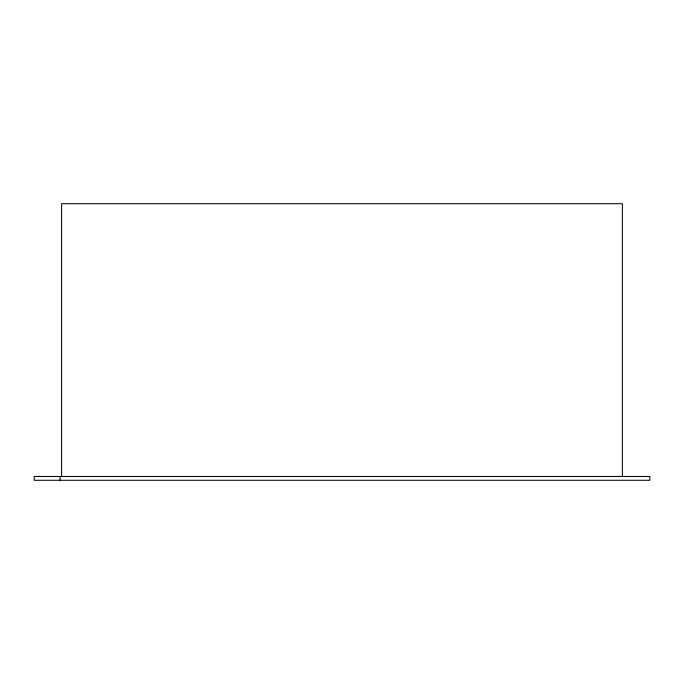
<?xml version="1.0" encoding="UTF-8"?>
<svg xmlns="http://www.w3.org/2000/svg" width="684" height="684" viewBox="0 0 684 684"><rect width="100%" height="100%" fill="white"/><g stroke="black" fill="none" stroke-linecap="round" stroke-linejoin="round"><path stroke-width="1.03" d="M622.397 476.466L622.397 203.712L61.603 203.712L61.603 476.466M60.038 476.466L60.038 480.288M649.8 476.466L34.2 476.466L34.2 480.288L649.8 480.288L649.8 476.466"/></g></svg>
